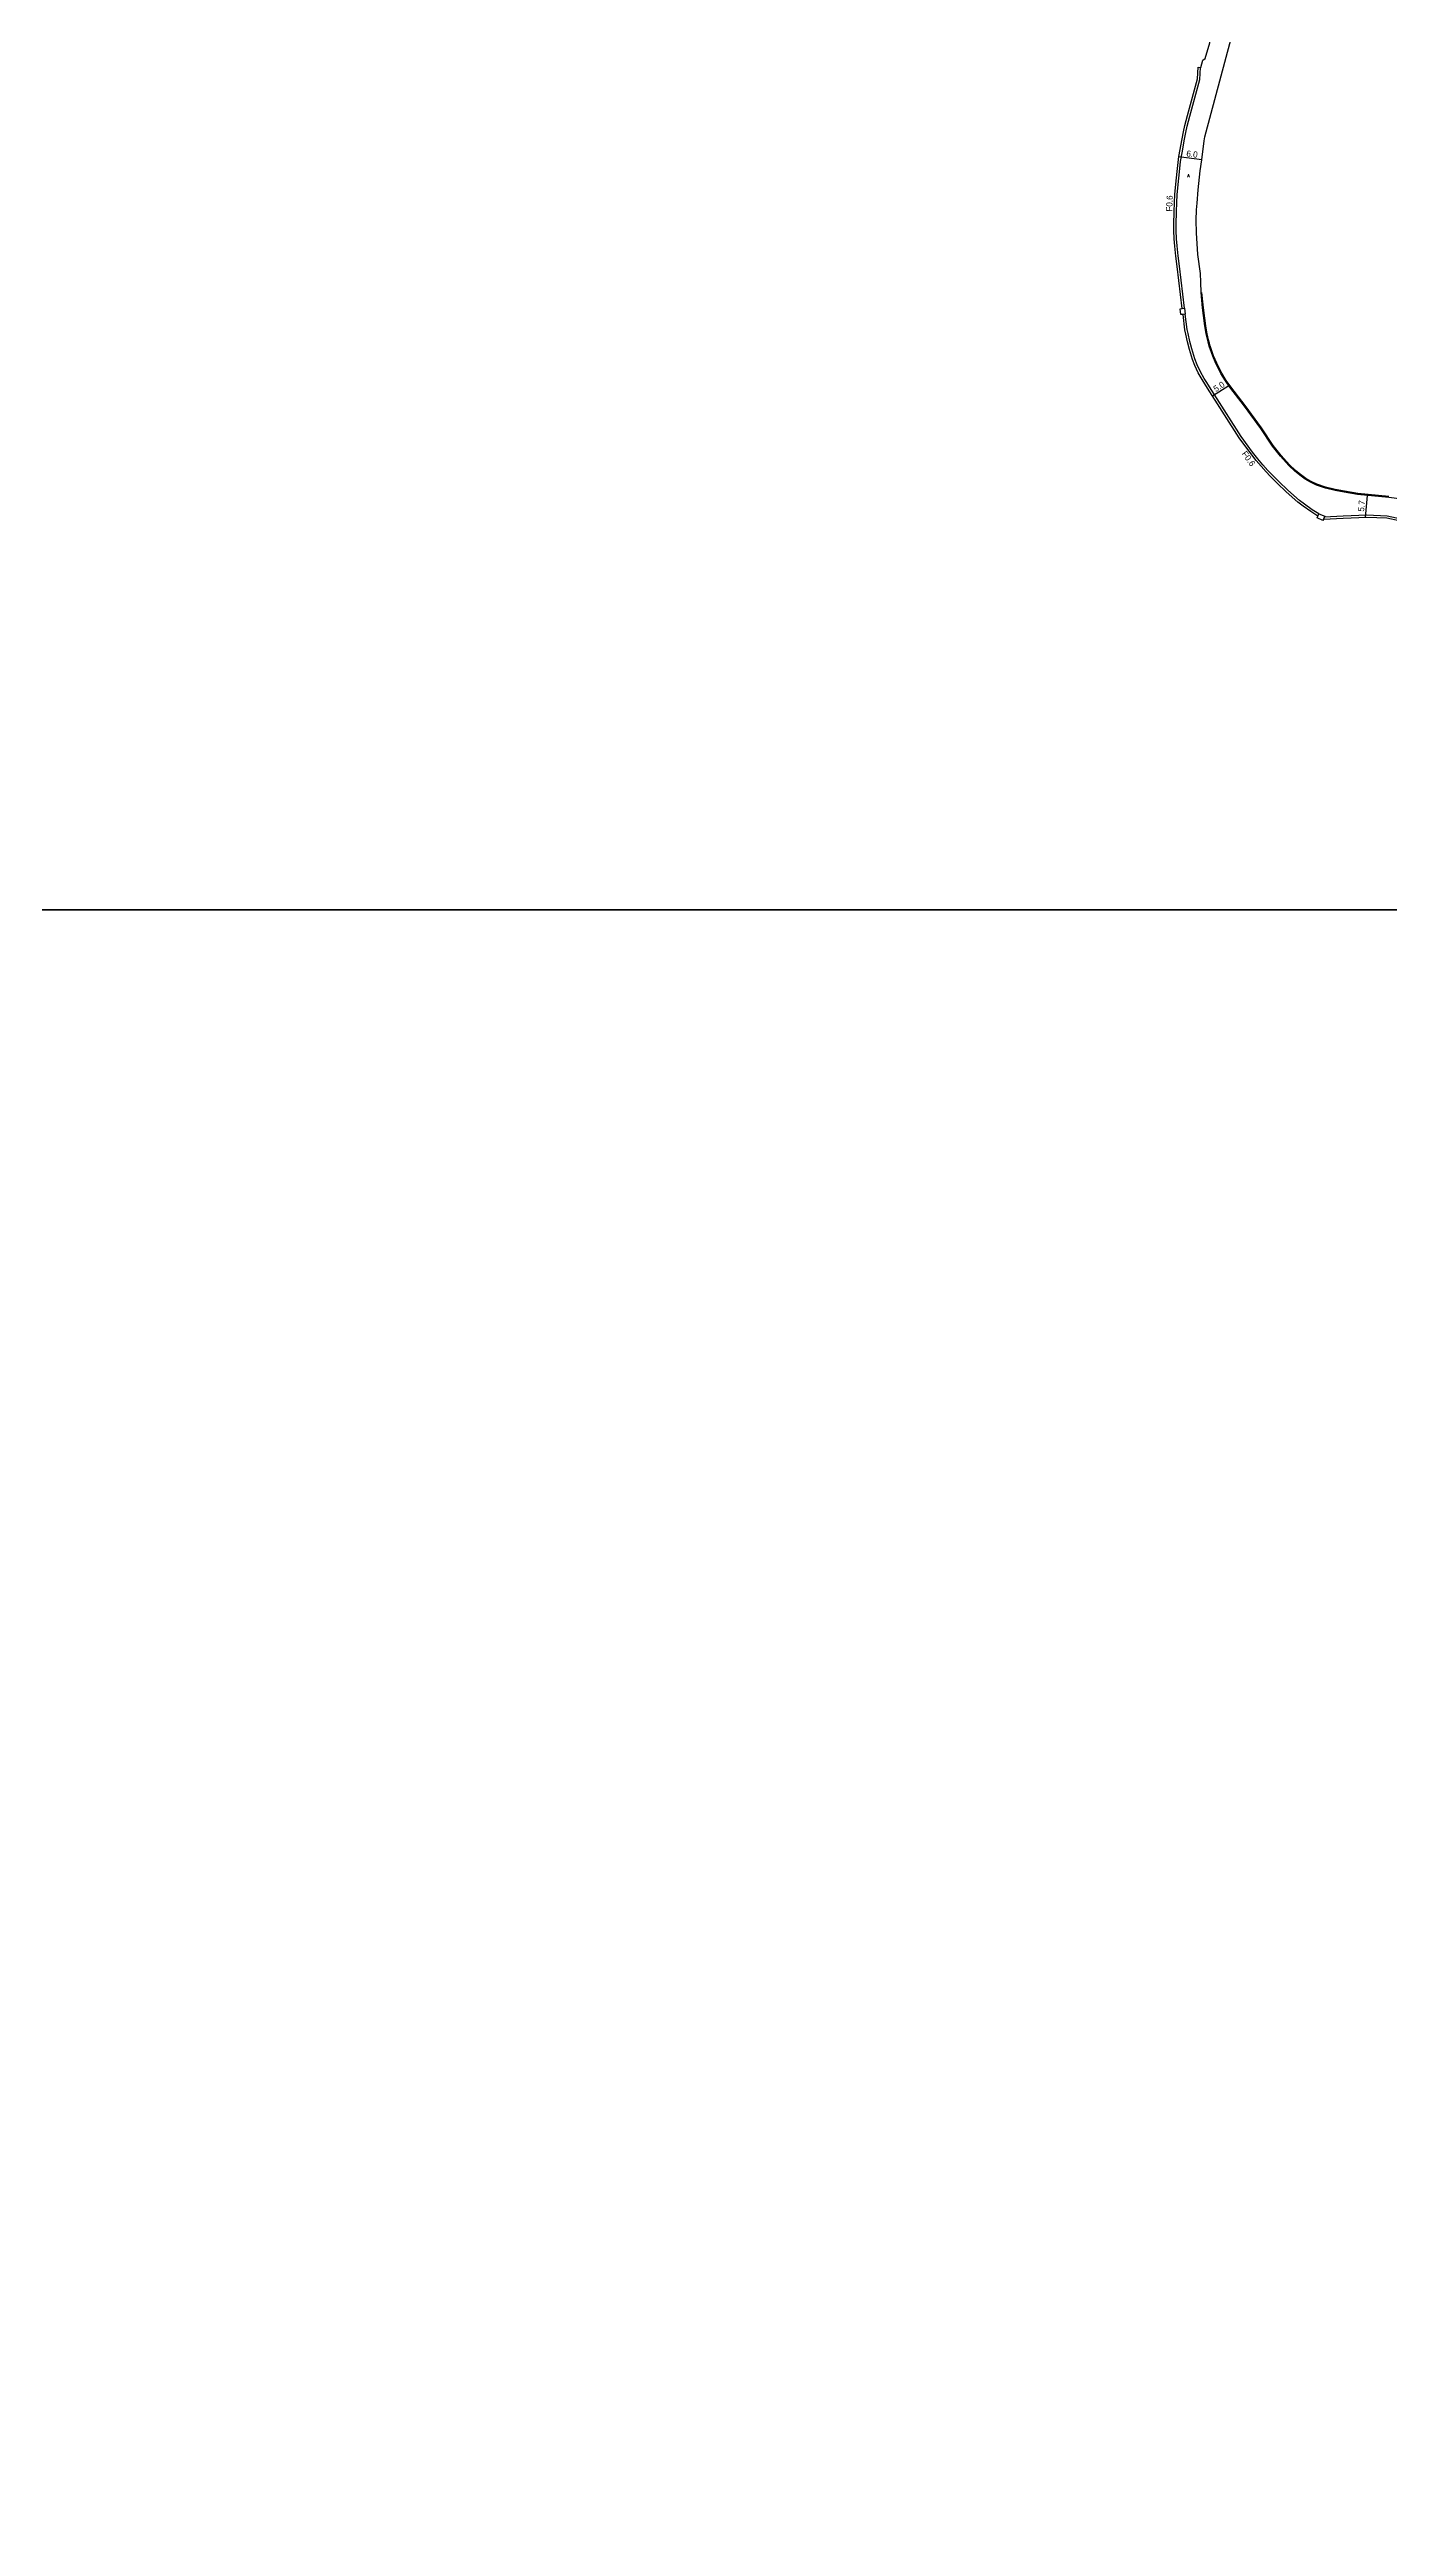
# Model space of a CAD drawing. Header units: metres. Extents: x -20000 to -16000, y -99000 to -96000.
# Drawn here: x -18818 to -18472, y -97017 to -96378 of the extents above; entities that cross this region are included whole.
import ezdxf

# ---------------------------------------------------------------- set-up
doc = ezdxf.new("R2010")
doc.units = ezdxf.units.M
doc.header["$LTSCALE"] = 2.5
for name, color, linetype in [('側溝・桝', 7, 'Continuous'), ('図郭', 7, 'Continuous'), ('幅員', 7, 'Continuous'), ('歩道・分離帯・安全施設', 7, 'Continuous'), ('舗装', 7, 'Continuous'), ('道路', 7, 'Continuous')]:
    doc.layers.add(name, color=color, linetype=linetype)
doc.styles.get("Standard").update_dxf_attribs({"font": ''})
doc.styles.add('YOKO_DECO', font='txt.shx', dxfattribs={"bigfont": 'extfont.shx'})
doc.styles.get('Standard').set_extended_font_data('@MS PGothic')

msp = doc.modelspace()

# ---------------------------------------------------------------- linework, layer by layer
at = {"layer": '側溝・桝'}
for points in [[(-18525.1, -96401.2), (-18524.75, -96399.45), (-18524.4, -96397.81), (-18523.76, -96395.24), (-18522.49, -96390.55), (-18521.16, -96385.77), (-18521, -96382.67)], [(-18526.43, -96409.62), (-18526.11, -96406.98), (-18525.73, -96404.7), (-18525.1, -96401.2)], [(-18525.09, -96444.82), (-18526.44, -96433.95), (-18526.73, -96431.28), (-18527, -96428.74), (-18527.14, -96426.9), (-18527.24, -96424.72), (-18527.27, -96423.09), (-18527.2, -96419.97), (-18527.12, -96417.56), (-18527.01, -96415.54), (-18526.78, -96412.86), (-18526.43, -96409.62)], [(-18490.5, -96497.86), (-18492.21, -96496.77), (-18494.2, -96495.35), (-18495.5, -96494.38), (-18498.5, -96491.74), (-18500.81, -96489.51), (-18502.62, -96487.72), (-18503.65, -96486.62), (-18504.92, -96485.18), (-18506.2, -96483.68), (-18507.54, -96481.94), (-18510.51, -96477.86), (-18518.65, -96465.09), (-18519.39, -96463.97), (-18520.04, -96462.92), (-18521.02, -96461.17), (-18521.88, -96459.36), (-18522.47, -96457.82), (-18523.26, -96455.27), (-18523.76, -96453.37), (-18524.21, -96451.34), (-18524.41, -96450.28), (-18524.9, -96446.32)], [(-18455.63, -96504.06), (-18455.48, -96503.67), (-18459.15, -96502.29), (-18461.63, -96501.35), (-18462.83, -96500.94), (-18466.41, -96499.78), (-18472.88, -96498.41), (-18478.1, -96498.22), (-18484.2, -96498.46), (-18489.06, -96498.73)]]:
    msp.add_lwpolyline(points, dxfattribs=at)
for points in [[(-18524.9, -96446.32), (-18526.02, -96446.46), (-18526.21, -96444.96), (-18525.09, -96444.82)], [(-18489.41, -96499.54), (-18490.94, -96498.88), (-18490.48, -96497.8), (-18488.95, -96498.46)]]:
    msp.add_lwpolyline(points, close=True, dxfattribs=at)
at = {"layer": '図郭'}
for points in [[(-19200, -96600), (-18400, -96600), (-18400, -96000), (-19200, -96000)], [(-19200, -97200), (-18400, -97200), (-18400, -96600), (-19200, -96600)]]:
    msp.add_lwpolyline(points, close=True, dxfattribs=at)
at = {"layer": '幅員'}
for points in [[(-18526.57, -96405.63), (-18520.63, -96406.41)], [(-18517.87, -96467.43), (-18513.72, -96464.73)], [(-18478.45, -96498.79), (-18477.9, -96493.08)]]:
    msp.add_lwpolyline(points, dxfattribs=at)
at = {"layer": '歩道・分離帯・安全施設'}
msp.add_lwpolyline([(-18472.41, -96493.37), (-18480.45, -96492.59), (-18483.88, -96492.03), (-18486.24, -96491.55), (-18488.71, -96490.97), (-18491.01, -96490.21), (-18492.48, -96489.51), (-18493.85, -96488.68), (-18495.21, -96487.66), (-18496.47, -96486.66), (-18498.02, -96485.19), (-18500.2, -96482.82), (-18502.21, -96480.2), (-18505.25, -96475.66), (-18509.47, -96469.91), (-18513.2, -96465.04), (-18514.38, -96463.44), (-18515.52, -96461.53), (-18516.81, -96458.93), (-18517.62, -96457.04), (-18518.51, -96454.51), (-18518.7, -96453.81), (-18518.9, -96452.96), (-18519.28, -96451.37), (-18519.64, -96449.3), (-18520.23, -96444.69), (-18520.62, -96440.71)], dxfattribs=at)
at = {"layer": '道路'}
for points in [[(-18519.84, -96400.56), (-18506.27, -96349.8)], [(-18525.69, -96401.09), (-18525.34, -96399.33), (-18524.99, -96397.68), (-18524.34, -96395.09), (-18523.07, -96390.39), (-18521.76, -96385.67), (-18521.6, -96382.64), (-18520.9, -96382.68), (-18520.39, -96380.82), (-18519.78, -96380.36), (-18518.61, -96376.31), (-18518.28, -96373.38)], [(-18527.03, -96409.55), (-18526.59, -96405.69), (-18525.69, -96401.09)], [(-18521.11, -96409.39), (-18520.64, -96406.51), (-18520, -96401.62), (-18519.84, -96400.56)], [(-18466.55, -96500.31), (-18472.95, -96498.96), (-18478.1, -96498.77), (-18484.17, -96499.01), (-18489.31, -96499.29), (-18489.41, -96499.54), (-18490.94, -96498.88), (-18490.74, -96498.41), (-18492.54, -96497.27), (-18494.55, -96495.83), (-18495.87, -96494.85), (-18498.91, -96492.18), (-18501.22, -96489.94), (-18503.05, -96488.14), (-18504.09, -96487.02), (-18505.37, -96485.57), (-18506.67, -96484.06), (-18508.02, -96482.3), (-18511.01, -96478.2), (-18519.16, -96465.42), (-18519.9, -96464.29), (-18520.55, -96463.22), (-18521.55, -96461.45), (-18522.43, -96459.6), (-18523.03, -96458.02), (-18523.83, -96455.43), (-18524.34, -96453.51), (-18524.8, -96451.47), (-18525.01, -96450.38), (-18525.5, -96446.4), (-18526.02, -96446.46), (-18526.21, -96444.96), (-18525.69, -96444.89), (-18527.04, -96434.02), (-18527.33, -96431.35), (-18527.59, -96428.8), (-18527.74, -96426.93), (-18527.84, -96424.73), (-18527.87, -96423.08), (-18527.8, -96419.95), (-18527.72, -96417.53), (-18527.61, -96415.5), (-18527.38, -96412.8), (-18527.03, -96409.55)], [(-18469.06, -96494.07), (-18472.43, -96493.6), (-18480.48, -96492.83), (-18483.92, -96492.27), (-18486.29, -96491.78), (-18488.77, -96491.19), (-18491.1, -96490.42), (-18492.6, -96489.71), (-18493.98, -96488.87), (-18495.35, -96487.85), (-18496.62, -96486.84), (-18498.19, -96485.35), (-18500.38, -96482.97), (-18502.4, -96480.34), (-18505.44, -96475.8), (-18509.66, -96470.05), (-18513.39, -96465.18), (-18514.58, -96463.57), (-18515.72, -96461.65), (-18517.02, -96459.03), (-18517.84, -96457.13), (-18518.73, -96454.58), (-18518.92, -96453.87), (-18519.13, -96453.01), (-18519.51, -96451.42), (-18519.87, -96449.34), (-18520.46, -96444.71), (-18520.85, -96440.73), (-18520.86, -96438.08), (-18521.03, -96435.83), (-18521.69, -96430.93), (-18522.04, -96425.37), (-18522.07, -96422.05), (-18522.01, -96419.44), (-18521.83, -96417.66), (-18521.57, -96414.28), (-18521.11, -96409.39)]]:
    msp.add_lwpolyline(points, dxfattribs=at)

# ---------------------------------------------------------------- texts
at = {"layer": '側溝・桝'}
for rotation, p in [(87.57312, (-18528.29, -96419.91)), (305.58528, (-18510.45, -96482.35))]:
    msp.add_text('F0.6', height=1.6, rotation=rotation, dxfattribs=at).set_placement(p)
at = {"layer": '幅員'}
for s, rotation, p in [('6.0', 353, (-18524.71, -96405.65)), ('5.0', 33, (-18517.01, -96466.48)), ('5.7', 84, (-18478.84, -96497.34))]:
    msp.add_text(s, height=1.6, rotation=rotation, dxfattribs=at).set_placement(p)
at = {"layer": '舗装', "style": 'YOKO_DECO'}
msp.add_text('A', height=0.75, dxfattribs=at).set_placement((-18524.36, -96410.96, 277.85))

doc.saveas('drawing.dxf')
